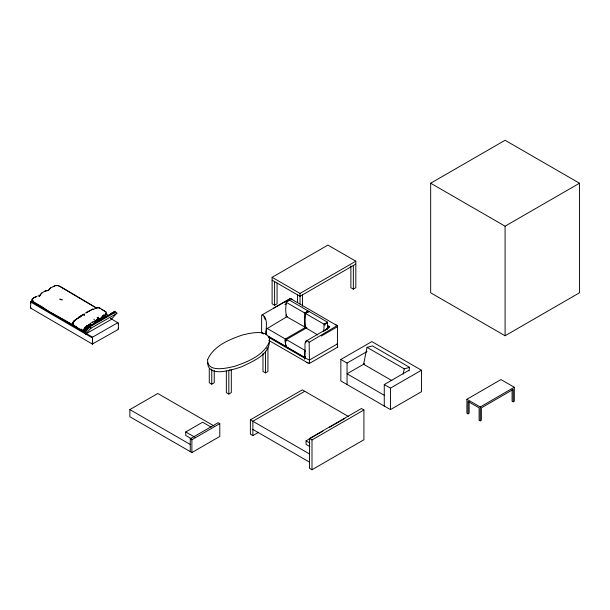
<?xml version="1.0" encoding="UTF-8"?>
<svg xmlns="http://www.w3.org/2000/svg" width="610" height="610" viewBox="0 0 610 610"><rect width="100%" height="100%" fill="white"/><g stroke="black" fill="none" stroke-linecap="round" stroke-linejoin="round"><path stroke-width="0.91" d="M305.137 358.23L304.565 357.91L304.481 359.16L304.947 357.643L268.491 336.43M92.499 338.245L92.682 343.834M118.515 324.428L117.837 322.682L92.514 337.177L92.331 344.032L117.837 329.682L118.515 327.791M323.864 331.611L324.04 324.192L324.52 323.597M286.738 301.363L289.712 300.234L308.195 310.963L305.602 312.938L305.579 314.104L305.618 312.945L309.041 311.458L327.524 322.179L327.524 329.286M324.916 325.321L324.939 324.154L327.524 322.179L325.168 323.666M56.882 285.838L56.89 285.419M286.258 302.888L286.288 301.729L289.712 300.234M56.86 285.739L56.867 285.305M72.986 323.834L73.505 321.317L72.88 322.98M72.864 323.818L73.131 322.088M266.074 334.631C265.472 328.195 268.606 319.831 263.017 315.05L261.98 314.951L261.637 316.232L261.637 331.909L262.064 332.961L263.619 333.96M304.901 357.163L304.611 357.704L305.076 357.902L304.969 343.75L305.839 341.249L326.037 329.415M305.839 312.442L307.768 310.894L308.195 312.114M106.003 314.783L106.132 312.602L105.85 315.156L106.003 314.783L104.119 316.308M30.5 303.345L30.668 301.996L33.153 300.448M207.613 362.569C208.178 378.261 232.662 369.622 241.308 366.915C251.869 361.753 270.703 354.524 269.277 340.22M286.288 301.729L285.671 309.453L286.212 316.453L305.183 327.219M305.618 312.945L305.008 320.669L305.549 327.677L317.642 334.898M95.64 321.188L94.893 321.668L96.807 320.616L94.893 321.668L95.351 320.967M95.251 321.005L94.413 321.935M83.822 314.798L83.936 314.249M83.898 314.874L84.005 314.341M408.913 370.941L409.645 367.38L372.435 345.9L367.045 347.349L363.583 364.254L391.894 380.602M403.164 374.166L404.255 368.829L409.645 367.38M84.287 330.894L83.151 331.512L84.226 330.849L84.043 331.573L85.026 330.109L86.811 329.072L85.812 329.995L86.223 329.232L85.842 328.92L83.151 331.512L87.001 329.56M261.675 332.991L261.865 332.465M304.634 357.796L309.407 360.052L337.437 343.895L337.437 326.091M285.915 340.25L286.326 339.572L304.809 350.3L304.321 351.505L304.756 352.321L304.321 356.964L304.809 357.59L305.229 356.919L304.756 356.362M73.246 322.141L74.229 320.57M328.096 327.898L328.942 326.297L329.667 326.708L327.044 328.935M266.471 328.965L287.455 316.399M268.179 336.331L285.366 346.305L285.785 345.641L284.878 340.22L285.366 339.015L305.953 327.135M285.312 345.077L284.878 345.679L285.366 346.305M31.003 301.79L30.5 306.845L31.171 308.454M104.943 315.317L106.064 313.822L105.05 314.806M305.183 312.381L304.626 314.196L304.626 326.114L304.703 327.189L305.602 327.143L305.579 326.007L305.549 327.677L306.037 327.707M100.886 320.418L101.168 319.61L87.466 327.372L85.026 330.109M114.314 312.793L114.604 311.985L100.902 319.739L115.016 311.298L114.07 312.244M286.7 301.653L286.212 302.247L288.713 303.75L304.703 312.976L305.602 312.938M306.037 312.877L305.549 313.464L308.05 314.973L324.04 324.192L324.939 324.154M305.206 342.736L306.632 341.486M41.762 292.937L39.192 296.094L40.26 295.446L37.675 296.071M50.584 287.836L48.403 290.322C44.522 290.528 41.274 292.952 39.284 296.185L40.313 295.545M83.806 329.019L90.295 324.52M89.434 325.16L86.994 326.19L84.477 328.584L90.074 324.459M84.615 332.732L90.288 326.609L115.61 312.114L116.906 312.96L111.317 319.442L85.568 334.051L84.615 332.732L86.162 331.703M85.568 334.051L90.974 328.203L116.99 313.319M103.403 316.041L101.115 317.513L104.47 316.049L106.125 313.769L105.088 314.714M100.635 319.869L101.58 318.923L87.466 327.372M86.155 327.128L84.31 328.493L90.173 324.52M86.292 327.181L85.247 328.172L88.641 325.435M85.972 329.217L92.461 324.413L90.684 325.054M85.385 327.989L87.444 326.083M100.261 320.433L101.168 319.61M113.696 312.808L114.604 311.985M100.421 320.685L101.336 319.861L99.865 319.823L98.073 321.401L99.842 320.753L96.982 321.844L98.324 320.677M113.856 313.06L114.772 312.236L113.3 312.198L111.5 313.776L113.269 313.121L110.41 314.211L111.752 313.044M84.416 328.416L88.801 325.282M74.184 320.875L76.563 319.06M85.316 328.157L87.992 325.938L85.537 328.012L87.512 326.586M85.408 328.218L88.267 326.167M306.067 312.579L309.041 311.458M104.897 315.644L105.934 314.806L104.028 316.3M89.944 323.918L91.462 322.736M97.874 319.823L99.262 318.74L98.24 318.832M100.063 320.09L101.58 318.923M113.498 312.465L115.016 311.298M87.405 326.678L82.762 330.429L81.74 330.307M97.791 319.831L99.178 318.786L96.029 320.242L96.464 320.646L94.794 321.607M97.798 318.542L98.721 317.894M101.214 317.497L104.379 316.071M94.893 321.737L102.076 317.741M100.276 318.824L96.105 321.386L102.167 317.795M97.745 318.588L98.683 317.947M90.341 324.002L84.493 328.454L89.174 325.13L86.46 326.533L88.953 325.168M97.516 320.402L98.134 319.869L95.046 321.699M90.249 324.024L84.394 328.348L89.083 325.077L86.384 326.51L89.685 324.703M90.204 324.459L86.528 326.579M85.987 327.73L87.52 326.739M87.619 326.792L82.83 330.49L81.793 330.231M261.98 314.951L290.39 298.534L337.109 325.641L337.665 326.609L321.279 336.057M306.693 362.409L309.468 363.407L309.125 342.309L337.109 325.641L335.416 324.451M78.804 317.779C76.517 319.282 72.262 321.18 73.49 324.634M77.249 318.633L78.621 317.779M329.667 326.708L325.443 330.193L328.942 326.297L327.486 325.397M84.332 313.883L78.797 317.276M107.124 314.104L106.727 314.241L107.131 314.371M83.09 314.508L78.713 317.185M86.3 326.929L88.885 325.344M94.794 321.676L100.604 318.313M79.575 317.307L81.122 316.377M81.023 316.308C78.194 318.267 70.852 320.929 73.955 325.504M95.915 321.302L98.233 319.922M96.815 321.119L99.117 319.747M96.723 321.066L101.397 318.405M95.976 321.203L97.425 320.349M469.136 401.716L469.136 413.229L468.038 413.87L466.902 413.214L466.902 399.283L500.955 379.565L514.306 387.243L514.306 401.174L513.208 401.815L512.072 401.166L512.072 389.653M468.038 413.87L468.038 401.464L479.124 407.846L479.124 420.252L480.261 420.9L480.261 406.969L514.306 387.243M480.261 420.9L481.359 420.259L481.359 407.861L513.208 389.416L513.208 401.815M430.668 183.221L505.08 140.262L579.5 183.221L579.5 292.785L505.08 335.752L430.668 292.785L430.668 183.221L505.08 226.188L579.5 183.221M277.07 283.017L277.07 303.81L274.591 305.244L272.113 303.81L272.113 277.314L327.921 245.09L355.828 261.202L355.828 287.699L353.35 289.132L350.872 287.699L350.872 265.96M273.44 308.294L290.39 298.534L292.083 299.304M272.113 277.314L300.021 293.425L355.828 261.202M355.828 264.069L300.021 296.292L272.113 280.181M190.267 451.621L190.267 438.803L218.174 422.692L219.791 423.63L219.791 436.44L191.883 452.551L129.869 416.752L129.869 409.592L157.776 393.48L214.095 425.993M230.069 369.713L228.826 370.43L228.826 394.06L231.312 392.626L231.312 369.942M266.7 348.569L267.942 347.852L267.942 371.475L265.464 372.908L262.979 371.475L262.979 353.518M209.276 368.592L209.276 382.767L211.754 384.201L214.232 382.767L214.232 370.483M191.166 438.598L185.76 435.479L185.76 431.933L202.612 422.204L211.106 427.107M309.468 363.407L337.665 347.151L337.2 343.422M190.267 438.803L191.883 439.741L219.791 423.63M340.845 359.481L371.856 341.577L421.464 370.224L421.464 391.704L390.461 409.607L340.845 380.96L340.845 359.481L347.052 363.057L367.052 351.512M258.632 432.269L252.86 435.593L250.382 434.167L250.382 419.825L302.301 389.851L348.295 416.401M304.779 391.277L252.86 421.251L252.86 435.593M364.658 363.636L347.052 373.8L384.262 395.28M384.262 406.024L384.262 384.544L409.066 370.224M384.262 384.544L390.461 388.12L421.464 370.224M309.514 438.506L361.433 408.532L363.918 409.966L363.918 439.764L312 469.738L309.514 468.305L309.514 438.506L312 439.94L363.918 409.966M309.903 446.611L306.045 444.385L306.045 440.839L322.888 431.117M329.598 427.244L344.841 418.445M88.206 311.634L92.972 309.079M88.717 324.939L86.124 326.426L88.801 324.916M97.081 317.696L98.035 317.147M97.874 319.968L100.703 318.367M87.169 329.812L84.043 331.573M86.978 312.328L92.888 308.98M101.024 320.036L105.888 316.788L104.119 317.429M306.899 327.677L286.326 339.572L285.419 343.27L286.326 346.861L304.809 357.59M86.307 312.579L87.123 312.137M97.989 319.892L101.329 318.222M87.222 312.213L85.69 313.021M97.219 319.594L96.105 320.197L96.555 320.387M86.14 312.762L86.91 312.221M102.762 315.553L103.685 315.073M102.716 315.637L103.647 315.156M93.132 309.468L96.929 307.852M95.297 321.256L96.548 320.631M33.672 298.023L32.078 299.182L31.979 300.821C46.2 310.642 61.884 318.245 76.784 327.151M33.756 298.084L32.208 299.205L32.116 300.829L32.917 301.668L42.098 306.799L48.663 311.474M55.304 285.617L50.653 287.935L48.48 290.429L44.797 291.214M53.184 286.685L55.365 285.724M305.839 341.249L306.838 340.815L308.088 341.211L309.125 342.309M284.832 304.443L286.319 303.803M87.093 326.251L89.525 325.214M33.779 297.649L36.295 296.666M93.879 321.653L92.087 322.354L93.055 321.981M33.87 297.718L36.386 296.75M95.762 308.393L96.723 308.111M95.717 308.286L96.685 307.997M97.013 307.936L97.63 307.966M286.7 316.491L286.212 316.453L286.258 314.79M57.157 285.419L60.298 286.456L95.656 307.471M289.834 298.847L290.726 298.984M307.745 311.344L308.18 311.451M327.074 322.56L327.517 322.667M59.925 299.266L61.084 299.579M59.948 299.152L61.107 299.464M62.151 299.884L60.504 299.411M62.151 299.807L60.535 299.296M308.18 363.11L268.926 340.487M98.782 307.547L100.68 308.53M98.728 307.646L105.995 311.893M50.485 312.488L78.149 328.088M58.247 285.556L95.595 307.57M304.611 358.161L268.918 337.483M466.902 399.283L480.261 406.969M367.045 347.349L404.255 368.829M101.733 309.255L105.919 311.977M228.826 394.06L226.348 392.626L226.348 370.888M306.045 440.839L309.903 443.074M250.382 419.825L309.514 453.962M252.86 429.432L309.514 462.144M185.76 431.933L195.025 437.279M129.869 409.592L190.267 444.461M110.501 318.45L118.348 323.018L118.348 329.141M31.171 301.454L92.514 337.177M30.668 301.996L92.331 337.909M30.668 308.119L92.514 344.177M81.488 329.979L78.957 328.439M80.619 329.591L81.404 330.071M76.036 327.235L73.192 324.733M90.974 328.203L90.028 326.884M81.374 329.209L81.816 329.53M81.473 329.27L81.877 329.583M97.913 307.333L98.332 307.676M97.928 307.448L98.34 307.775M97.737 307.448L98.141 307.775M97.813 307.531L98.21 307.852M74.565 326.441L73.07 324.764M102.106 318.656L102.579 319.175M88.671 326.281L89.144 326.808M110.944 318.062L111.584 319.16M83.883 314.729L84.188 315.195M83.951 314.806L84.226 315.271M265.312 319.587L263.886 316.681M93.932 319.099L94.451 320.174M337.437 346.632L337.665 347.151M285.915 345.71L286.326 346.861M304.809 350.3L305.229 351.459M285.785 340.174L285.366 339.015L266.883 328.287L265.975 331.985L266.387 334.959M30.5 306.708L30.675 307.676M505.08 226.188L505.08 335.752M390.461 388.12L390.461 409.607M353.35 265.502L353.35 289.132M347.052 363.057L347.052 384.544M312 439.94L312 469.738M302.499 294.859L302.499 306.205M300.021 293.425L300.021 303.856M297.535 294.859L297.535 302.423M274.591 281.614L274.591 305.244M265.464 351.169L265.464 372.908M211.754 369.08L211.754 384.201M191.883 439.741L191.883 452.551M207.613 359.709C207.026 373.183 227.393 368.051 235.018 366.191C248.217 361.608 263.794 355.279 269.597 341.554C270.192 328.081 249.825 333.212 242.2 335.073C229.002 339.648 213.424 345.984 207.613 359.709M85.751 327.73L85.469 328.05L87.543 326.137L85.751 327.73"/></g></svg>
